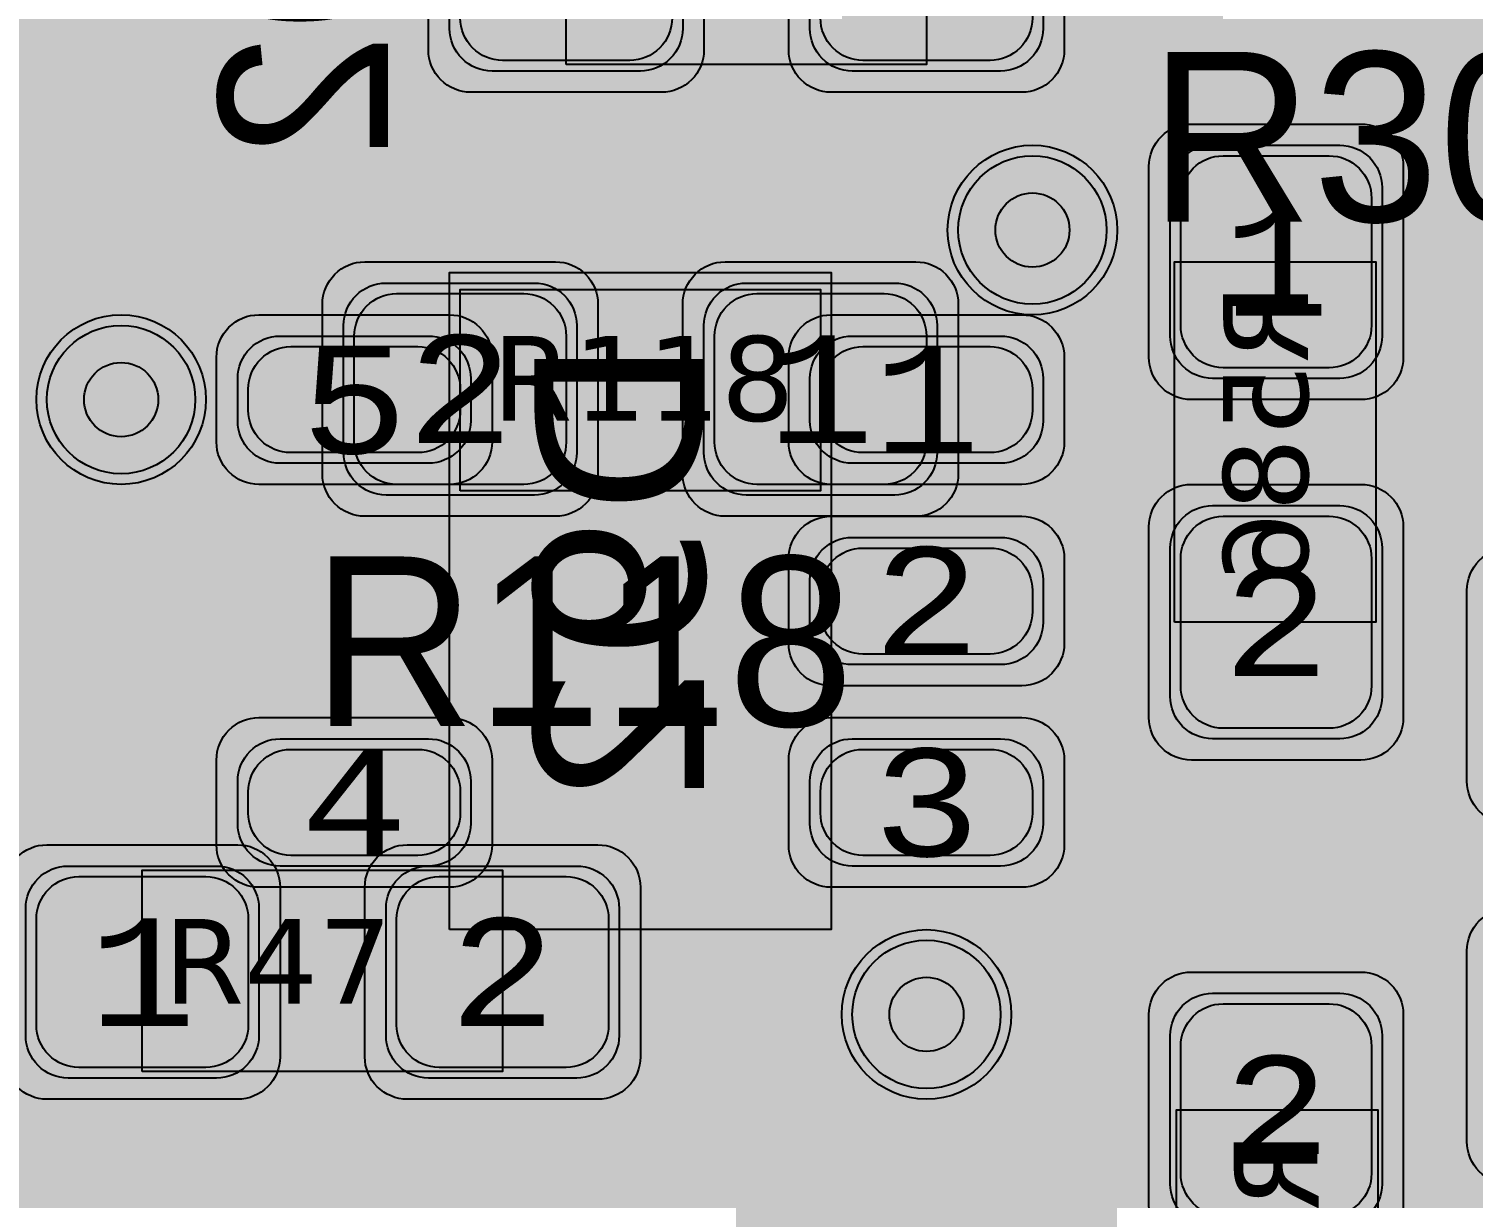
# Model space of a CAD drawing. Extents: x -28 to 199, y -61 to 255.
# Drawn here: x 90.36 to 97.18, y 145.93 to 151.45 of the extents above; entities that cross this region are included whole.
import ezdxf
from ezdxf.enums import TextEntityAlignment as Align

# ---------------------------------------------------------------- set-up
doc = ezdxf.new("R2010")
doc.units = 0
doc.header["$MEASUREMENT"] = 0
for name, color, linetype in [('ASSEMBLY_OUTLINES_BTM', 191, 'CONTINUOUS'), ('ASSEMBLY_OUTLINES_TOP', 102, 'CONTINUOUS'), ('ASSEMBLY_PART_NUMBERS_BTM', 191, 'CONTINUOUS'), ('ASSEMBLY_PART_NUMBERS_TOP', 102, 'CONTINUOUS'), ('ASSEMBLY_REF_DES_BTM', 191, 'CONTINUOUS'), ('ASSEMBLY_REF_DES_TOP', 102, 'CONTINUOUS'), ('DRILL_DRAWING', 21, 'CONTINUOUS'), ('GENERATED_SILKSCREEN_BTM', 255, 'CONTINUOUS'), ('GENERATED_SILKSCREEN_TOP', 140, 'CONTINUOUS'), ('PART_PADS_SMD_BTM', 10, 'CONTINUOUS'), ('PART_PADS_SMD_TOP', 150, 'CONTINUOUS'), ('PIN_NUMBERS_BTM', 8, 'CONTINUOUS'), ('PIN_NUMBERS_TOP', 8, 'CONTINUOUS'), ('PLACEMENT_OUTLINES_BTM', 222, 'CONTINUOUS'), ('PLACEMENT_OUTLINES_TOP', 130, 'CONTINUOUS'), ('PLANE_SHAPES_LAYER_2', 230, 'CONTINUOUS'), ('PLANE_SHAPES_LAYER_3', 81, 'CONTINUOUS'), ('SILKSCREEN_OUTLINES_BTM', 211, 'CONTINUOUS'), ('SILKSCREEN_OUTLINES_TOP', 150, 'CONTINUOUS'), ('SILKSCREEN_REF_DES_BTM', 211, 'CONTINUOUS'), ('SILKSCREEN_REF_DES_TOP', 150, 'CONTINUOUS'), ('SOLDERMASK_PADS_BTM', 12, 'CONTINUOUS'), ('SOLDERMASK_PADS_TOP', 180, 'CONTINUOUS'), ('SOLDERPASTE_PADS_BTM', 12, 'CONTINUOUS'), ('SOLDERPASTE_PADS_TOP', 180, 'CONTINUOUS'), ('TRACES_LAYER_2', 230, 'CONTINUOUS'), ('TRACES_LAYER_3', 81, 'CONTINUOUS'), ('TRACES_LAYER_BOTTOM', 10, 'CONTINUOUS'), ('TRACES_LAYER_TOP', 150, 'CONTINUOUS'), ('VIA_HOLES_LAYER_2', 30, 'CONTINUOUS'), ('VIA_HOLES_LAYER_3', 30, 'CONTINUOUS'), ('VIA_HOLES_LAYER_BOTTOM', 30, 'CONTINUOUS'), ('VIA_HOLES_LAYER_TOP', 30, 'CONTINUOUS'), ('VIA_PADS_LAYER_2', 230, 'CONTINUOUS'), ('VIA_PADS_LAYER_3', 81, 'CONTINUOUS'), ('VIA_PADS_LAYER_BOTTOM', 10, 'CONTINUOUS'), ('VIA_PADS_LAYER_TOP', 150, 'CONTINUOUS')]:
    doc.layers.add(name, color=color, linetype=linetype)
doc.styles.add('COURIER_NEW', font='COUR.TTF')
doc.styles.add('VERDANA', font='verdana.TTF')
doc.styles.add('VERIBEST_GERBER_0', font='txt')

msp = doc.modelspace()

# ---------------------------------------------------------------- hatches: boundary and pattern name
at = {"layer": 'PLANE_SHAPES_LAYER_2'}
h = msp.add_hatch(color=256, dxfattribs=at)
h.paths.add_polyline_path([(169.5, 129.25), (149.5, 129.25), (142.25, 122), (142.25, 90.5), (147.5, 90.5), (147.5, 80), (154, 80), (154, 69.25), (131.75, 69.25), (131.75, 73.25), (121.25, 73.25), (121.25, 81), (110.5, 81), (110.5, 125.75), (106.5, 125.75), (106.5, 128.75), (93.5, 128.75), (93.5, 120.25), (91.75, 120.25), (91.75, 121.5), (80, 121.5), (80, 118.25), (73.25, 118.25), (73.25, 124.5), (67.5, 124.5), (67.5, 128), (57.75, 128), (57.75, 120.25), (55.25, 120.25), (55.25, 121.5), (47.5, 121.5), (47.5, 119), (35, 119), (35, 134.75), (32.75, 134.75), (32.75, 159.75), (29.25, 159.75), (29.25, 175.25), (22.5, 175.25), (22.5, 195.25), (17.25, 195.25), (17.25, 198), (22.5, 198), (22.5, 216.5), (40.25, 216.5), (40.25, 235.5), (54.5, 235.5), (54.5, 254), (87.25, 254), (87.25, 236.25), (86.25, 236.25), (86.25, 228.75), (81, 228.75), (81, 218.75), (95.25, 218.75), (95.25, 194.5), (87, 194.5), (87, 172), (131.1, 172), (131.1, 208.75), (115.5, 208.75), (115.5, 213.75), (106.75, 213.75), (106.75, 218.75), (110.25, 222.25), (110.25, 226.25), (142.5, 226.25), (142.5, 221.5), (160.5, 221.5), (160.5, 240.75), (169.5, 240.75)])
h.paths.add_polyline_path([(35.5, 149.5), (41.75, 149.5), (41.75, 152), (39.25, 152), (39.25, 154), (37.75, 154), (37.75, 152), (35.5, 152)], flags=16)
h.paths.add_polyline_path([(37.5, 125.75), (37.5, 128.75), (42.75, 128.75), (42.75, 125.75)], flags=16)
h.paths.add_polyline_path([(52, 127.75), (52, 130.75), (54.25, 130.75), (54.25, 127.75)], flags=16)
h.paths.add_polyline_path([(50.75, 219.5), (50.75, 226.5), (71.75, 226.5), (71.75, 219.5)], flags=16)
h.paths.add_polyline_path([(66.5, 150.75), (66.5, 177.5), (72.25, 177.5), (72.25, 150.75)], flags=16)
h.paths.add_polyline_path([(47.25, 185.25), (73, 185.25), (73, 188.25), (70.25, 188.25), (70.25, 191), (47.25, 191)], flags=16)
h.paths.add_polyline_path([(84.5, 208), (84.5, 212.75), (85, 212.75), (85, 208)], flags=16)
h.paths.add_polyline_path([(61.5, 137.25), (87.75, 137.25), (87.75, 140.5), (84.75, 140.5), (84.75, 143), (61.5, 143)], flags=16)
h.paths.add_polyline_path([(88.75, 127), (88.75, 130), (91, 130), (91, 127)], flags=16)
h.paths.add_polyline_path([(85.5, 130.25), (85.5, 132.5), (91, 132.5), (91, 130.25)], flags=16)
h.paths.add_polyline_path([(108.75, 142.25), (135.75, 142.25), (135.75, 145.75), (132.25, 145.75), (132.25, 149), (108.75, 149)], flags=16)
h.paths.add_polyline_path([(114.25, 126.75), (140.75, 126.75), (140.75, 129.75), (137.25, 129.75), (137.25, 133), (114.25, 133)], flags=16)
h.paths.add_polyline_path([(155.25, 180.25), (166.25, 180.25), (166.25, 186.25), (152.25, 186.25), (152.25, 183), (155.25, 183)], flags=16)
at = {"layer": 'PLANE_SHAPES_LAYER_3'}
h = msp.add_hatch(color=256, dxfattribs=at)
h.paths.add_polyline_path([(169.5, 129.25), (149.5, 129.25), (142.25, 122), (142.25, 90.5), (147.5, 90.5), (147.5, 80), (154, 80), (154, 69.25), (131.75, 69.25), (131.75, 73.25), (121.25, 73.25), (121.25, 81), (110.5, 81), (110.5, 125.75), (106.5, 125.75), (106.5, 128.75), (93.5, 128.75), (93.5, 120.25), (91.75, 120.25), (91.75, 121.5), (80, 121.5), (80, 118.25), (73.25, 118.25), (73.25, 124.5), (67.5, 124.5), (67.5, 127.75), (58.25, 127.75), (58.25, 130.25), (88.75, 130.25), (88.75, 127), (91, 127), (91, 132.5), (55, 132.5), (55, 131.25), (52, 131.25), (52, 127.75), (55, 127.75), (55, 127.25), (57.75, 127.25), (57.75, 120.25), (55.25, 120.25), (55.25, 121.5), (47.5, 121.5), (47.5, 119), (35, 119), (35, 134.75), (32.75, 134.75), (32.75, 159.75), (29.25, 159.75), (29.25, 175.25), (22.5, 175.25), (22.5, 195.25), (17.25, 195.25), (17.25, 198), (22.5, 198), (22.5, 216.5), (40.25, 216.5), (40.25, 235.5), (54.5, 235.5), (54.5, 254), (87.25, 254), (87.25, 236.25), (86.25, 236.25), (86.25, 228.75), (81, 228.75), (81, 218.75), (95.25, 218.75), (95.25, 194.5), (87, 194.5), (87, 172), (131.1, 172), (131.1, 208.75), (115.5, 208.75), (115.5, 213.75), (106.75, 213.75), (106.75, 218.75), (110.25, 222.25), (110.25, 226.25), (142.5, 226.25), (142.5, 221.5), (160.5, 221.5), (160.5, 240.75), (169.5, 240.75)])
h.paths.add_polyline_path([(35.5, 149.5), (41.75, 149.5), (41.75, 152), (39.25, 152), (39.25, 154), (37.75, 154), (37.75, 152), (35.5, 152)], flags=16)
h.paths.add_polyline_path([(37.5, 125.75), (37.5, 128.75), (42.75, 128.75), (42.75, 125.75)], flags=16)
h.paths.add_polyline_path([(50.75, 219.5), (50.75, 226.5), (71.75, 226.5), (71.75, 219.5)], flags=16)
h.paths.add_polyline_path([(66.5, 150.75), (66.5, 177.5), (72.25, 177.5), (72.25, 150.75)], flags=16)
h.paths.add_polyline_path([(47.25, 185.25), (73, 185.25), (73, 188.25), (70.25, 188.25), (70.25, 191), (47.25, 191)], flags=16)
h.paths.add_polyline_path([(84.5, 208), (84.5, 212.75), (85, 212.75), (85, 208)], flags=16)
h.paths.add_polyline_path([(61.5, 137.25), (87.75, 137.25), (87.75, 140.5), (84.75, 140.5), (84.75, 143), (61.5, 143)], flags=16)
h.paths.add_polyline_path([(108.75, 142.25), (135.75, 142.25), (135.75, 145.75), (132.25, 145.75), (132.25, 149), (108.75, 149)], flags=16)
h.paths.add_polyline_path([(114.25, 126.75), (140.75, 126.75), (140.75, 129.75), (137.25, 129.75), (137.25, 133), (114.25, 133)], flags=16)
h.paths.add_polyline_path([(155.25, 180.25), (166.25, 180.25), (166.25, 186.25), (152.25, 186.25), (152.25, 183), (155.25, 183)], flags=16)
at = {"layer": 'VIA_HOLES_LAYER_2'}
h = msp.add_hatch(color=256, dxfattribs=at)
edge = h.paths.add_edge_path()
edge.add_arc((95.1, 150.5), 0.175, 0, 360)
h = msp.add_hatch(color=256, dxfattribs=at)
edge = h.paths.add_edge_path()
edge.add_arc((90.8, 149.7), 0.175, 0, 360)
h = msp.add_hatch(color=256, dxfattribs=at)
edge = h.paths.add_edge_path()
edge.add_arc((94.6, 146.8), 0.175, 0, 360)
at = {"layer": 'VIA_HOLES_LAYER_3'}
h = msp.add_hatch(color=256, dxfattribs=at)
edge = h.paths.add_edge_path()
edge.add_arc((95.1, 150.5), 0.175, 0, 360)
h = msp.add_hatch(color=256, dxfattribs=at)
edge = h.paths.add_edge_path()
edge.add_arc((90.8, 149.7), 0.175, 0, 360)
h = msp.add_hatch(color=256, dxfattribs=at)
edge = h.paths.add_edge_path()
edge.add_arc((94.6, 146.8), 0.175, 0, 360)
at = {"layer": 'VIA_HOLES_LAYER_BOTTOM'}
h = msp.add_hatch(color=256, dxfattribs=at)
edge = h.paths.add_edge_path()
edge.add_arc((95.1, 150.5), 0.175, 0, 360)
h = msp.add_hatch(color=256, dxfattribs=at)
edge = h.paths.add_edge_path()
edge.add_arc((90.8, 149.7), 0.175, 0, 360)
h = msp.add_hatch(color=256, dxfattribs=at)
edge = h.paths.add_edge_path()
edge.add_arc((94.6, 146.8), 0.175, 0, 360)
at = {"layer": 'VIA_HOLES_LAYER_TOP'}
h = msp.add_hatch(color=256, dxfattribs=at)
edge = h.paths.add_edge_path()
edge.add_arc((95.1, 150.5), 0.175, 0, 360)
h = msp.add_hatch(color=256, dxfattribs=at)
edge = h.paths.add_edge_path()
edge.add_arc((90.8, 149.7), 0.175, 0, 360)
h = msp.add_hatch(color=256, dxfattribs=at)
edge = h.paths.add_edge_path()
edge.add_arc((94.6, 146.8), 0.175, 0, 360)

# ---------------------------------------------------------------- linework, layer by layer
at = {"layer": 'ASSEMBLY_OUTLINES_BTM', "const_width": 0.1}
msp.add_lwpolyline([(92.35, 147.2), (92.35, 150.3), (94.15, 150.3), (94.15, 147.2)], close=True, dxfattribs=at)
at = {"layer": 'ASSEMBLY_OUTLINES_BTM'}
for points in [[(95.77, 148.65), (95.77, 150.35), (96.72, 150.35), (96.72, 148.65)], [(95.78, 144.65), (95.78, 146.35), (96.73, 146.35), (96.73, 144.65)]]:
    msp.add_lwpolyline(points, close=True, dxfattribs=at)
at = {"layer": 'ASSEMBLY_OUTLINES_TOP'}
for points in [[(92.9, 151.28), (92.9, 152.23), (94.6, 152.23), (94.6, 151.28)], [(92.4, 149.27), (92.4, 150.22), (94.1, 150.22), (94.1, 149.27)], [(90.9, 146.53), (90.9, 147.48), (92.6, 147.48), (92.6, 146.53)]]:
    msp.add_lwpolyline(points, close=True, dxfattribs=at)
at = {"layer": 'GENERATED_SILKSCREEN_BTM', "const_width": 0.15}
for points in [[(91.3904, 151.9028), (91.5936, 151.9028), (91.6952, 151.7796), (91.6952, 151.5212), (91.5936, 151.3964), (91.3904, 151.3964), (91.2896, 151.5212), (91.2896, 151.7796), (91.3904, 151.9028)], [(91.2568, 151.7844), (91.2568, 151.5148), (91.2576, 151.5116), (91.2576, 151.5108), (91.2584, 151.51), (91.2592, 151.5076), (91.26, 151.5044), (91.3696, 151.37), (91.3736, 151.3676), (91.3768, 151.3668), (91.3792, 151.3652), (91.3824, 151.3644), (91.9312, 151.3644), (91.9336, 151.3652), (91.9392, 151.3668), (91.9408, 151.3676), (91.944, 151.37), (92.0536, 151.5044), (92.0552, 151.5084), (92.056, 151.5092), (92.056, 151.5108), (92.0568, 151.5124), (92.0568, 151.5132), (92.0568, 151.5148), (92.0568, 151.7844)], [(92.024, 151.7796), (92.024, 151.5212), (91.9232, 151.3964), (91.636, 151.3964), (91.724, 151.5052), (91.7256, 151.5084), (91.7264, 151.5092), (91.7272, 151.5116), (91.7272, 151.5148), (91.7272, 151.7844)], [(91.26, 150.7484), (91.3696, 150.614), (91.3736, 150.6116), (91.3768, 150.6108), (91.3792, 150.6092), (91.3824, 150.6084), (91.492, 150.6084), (91.4944, 150.6092), (91.5, 150.6108), (91.504, 150.6116), (91.5056, 150.614), (91.9384, 151.1468), (92.024, 151.1468), (92.024, 150.6244), (92.0256, 150.6188), (92.0288, 150.614), (92.0344, 150.6116), (92.0408, 150.6108), (92.0464, 150.6116), (92.052, 150.614), (92.0552, 150.6188), (92.0568, 150.6244), (92.0568, 151.1636), (92.0552, 151.17), (92.0512, 151.174), (92.0472, 151.178), (92.0408, 151.1796), (91.9312, 151.1796), (91.9288, 151.1788), (91.9232, 151.1772), (91.9208, 151.1756), (91.9192, 151.174), (91.9176, 151.1724), (91.484, 150.6404), (91.3904, 150.6404), (91.2896, 150.7652), (91.2896, 151.0236), (91.396, 151.154), (91.3976, 151.1596), (91.3968, 151.1644), (91.3944, 151.17), (91.3896, 151.1732), (91.3848, 151.1764), (91.3792, 151.1772), (91.3736, 151.1764), (91.3696, 151.1724), (91.26, 151.038), (91.2592, 151.0348), (91.2584, 151.0324), (91.2576, 151.0316), (91.2568, 151.0284), (91.2568, 150.7588), (91.2576, 150.7556), (91.2576, 150.7548), (91.2584, 150.754), (91.2592, 150.7516), (91.26, 150.7484)]]:
    msp.add_lwpolyline(points, dxfattribs=at)
for points in [[(94.150005, 150.056176, 9.7912e-06), (94.149995, 150.056172), (94.149995, 150.299995), (92.350005, 150.299995), (92.350005, 150.056172, 9.7912e-06), (92.349995, 150.056176), (92.349995, 150.3, -0.4142135624), (92.35, 150.300005), (94.15, 150.300005, -0.4142135624), (94.150005, 150.3), (94.150005, 150.056176)], [(95.770005, 149.207911, 1.22306e-05), (95.769995, 149.207902), (95.769995, 149.792098, 1.22306e-05), (95.770005, 149.792089), (95.770005, 149.207911)], [(96.720005, 149.216156, 1.1642e-05), (96.719995, 149.216164), (96.719995, 149.783836, 1.1642e-05), (96.720005, 149.783844), (96.720005, 149.216156)], [(92.350005, 148.156172, 9.7912e-06), (92.349995, 148.156176), (92.349995, 149.343824, 9.7912e-06), (92.350005, 149.343828), (92.350005, 148.156172)], [(94.150005, 149.106176, 9.7912e-06), (94.149995, 149.106172), (94.149995, 149.343828, 9.7912e-06), (94.150005, 149.343824), (94.150005, 149.106176)], [(94.150005, 148.156176, 9.7912e-06), (94.149995, 148.156172), (94.149995, 148.393828, 9.7912e-06), (94.150005, 148.393824), (94.150005, 148.156176)], [(94.150005, 147.2, -0.4142135624), (94.15, 147.199995), (92.35, 147.199995, -0.4142135624), (92.349995, 147.2), (92.349995, 147.443824, 9.7912e-06), (92.350005, 147.443828), (92.350005, 147.200005), (94.149995, 147.200005), (94.149995, 147.443828, 9.7912e-06), (94.150005, 147.443824), (94.150005, 147.2)]]:
    msp.add_lwpolyline(points, format="xyb", dxfattribs=at)
at = {"layer": 'GENERATED_SILKSCREEN_TOP', "const_width": 0.15}
for points in [[(94.033844, 151.279995), (93.466156, 151.279995, 1.1642e-05), (93.466164, 151.280005), (94.033836, 151.280005, 1.1642e-05), (94.033844, 151.279995)], [(93.533844, 150.220005, 1.1642e-05), (93.533836, 150.219995), (92.966164, 150.219995, 1.1642e-05), (92.966156, 150.220005), (93.533844, 150.220005)], [(93.542098, 149.269995), (92.957902, 149.269995, 1.22306e-05), (92.957911, 149.270005), (93.542089, 149.270005, 1.22306e-05), (93.542098, 149.269995)], [(92.042098, 147.480005, 1.22306e-05), (92.042089, 147.479995), (91.457911, 147.479995, 1.22306e-05), (91.457902, 147.480005), (92.042098, 147.480005)], [(92.033844, 146.529995), (91.466156, 146.529995, 1.1642e-05), (91.466164, 146.530005), (92.033836, 146.530005, 1.1642e-05), (92.033844, 146.529995)]]:
    msp.add_lwpolyline(points, format="xyb", dxfattribs=at)
for points in [[(96.3244, 151.0224), (96.3268, 151.024), (96.3276, 151.028), (96.33, 151.032), (96.33, 151.036), (96.33, 151.2008), (96.33, 151.2048), (96.3276, 151.2072), (96.3276, 151.2096), (96.3268, 151.2104), (96.326, 151.2112), (96.3244, 151.2128), (96.1884, 151.3232), (96.1844, 151.3248), (96.1812, 151.3256), (96.178, 151.3264), (95.7748, 151.3264), (95.7676, 151.3248), (95.7628, 151.3208), (95.7588, 151.316), (95.7572, 151.3104), (95.7572, 150.5424), (95.7588, 150.536), (95.7628, 150.532), (95.7676, 150.5296), (95.7732, 150.5288), (95.7796, 150.5296), (95.7852, 150.532), (95.7892, 150.536), (95.7908, 150.5424), (95.7908, 150.9104), (96.1668, 150.9104), (96.298, 150.5376), (96.3012, 150.532), (96.3068, 150.5288), (96.3132, 150.528), (96.318, 150.5296), (96.3228, 150.532), (96.3268, 150.536), (96.3292, 150.5416), (96.3276, 150.548), (96.1964, 150.9208), (96.3244, 151.0224)], [(95.7908, 151.2936), (96.1732, 151.2936), (96.298, 151.1928), (96.298, 151.044), (96.1732, 150.9424), (95.7908, 150.9424), (95.7908, 151.2936)], [(96.6556, 150.5296), (96.5204, 150.6392), (96.5164, 150.6432), (96.5156, 150.648), (96.5164, 150.6536), (96.5196, 150.6592), (96.5236, 150.6632), (96.5284, 150.6664), (96.534, 150.6672), (96.5396, 150.6656), (96.67, 150.5592), (96.9284, 150.5592), (97.0532, 150.66), (97.0532, 150.8088), (96.93, 150.9104), (96.7972, 150.9104), (96.7908, 150.912), (96.7868, 150.9152), (96.7844, 150.9208), (96.7836, 150.9264), (96.7844, 150.932), (96.7868, 150.9368), (96.7908, 150.9408), (96.7972, 150.9424), (96.93, 150.9424), (97.0532, 151.044), (97.0532, 151.1928), (96.9284, 151.2936), (96.67, 151.2936), (96.5396, 151.1872), (96.534, 151.1856), (96.5284, 151.1864), (96.5236, 151.1888), (96.5196, 151.1936), (96.5164, 151.1984), (96.5156, 151.204), (96.5164, 151.2096), (96.5204, 151.2136), (96.6556, 151.3232), (96.658, 151.324), (96.6604, 151.3248), (96.6612, 151.3256), (96.6644, 151.3264), (96.934, 151.3264), (96.938, 151.3256), (96.9396, 151.3248), (96.942, 151.324), (96.9444, 151.3232), (97.0796, 151.2136), (97.082, 151.2096), (97.0828, 151.2064), (97.0844, 151.204), (97.0852, 151.2008), (97.0852, 151.036), (97.0844, 151.0336), (97.0828, 151.028), (97.082, 151.024), (97.0796, 151.0224), (96.962, 150.9264), (97.0796, 150.8304), (97.0804, 150.8288), (97.082, 150.8272), (97.0828, 150.8264), (97.0828, 150.8248), (97.0844, 150.8192), (97.0852, 150.8168), (97.0852, 150.652), (97.0844, 150.648), (97.0828, 150.6448), (97.082, 150.6416), (97.0796, 150.6392), (96.9444, 150.5296), (96.9412, 150.528), (96.9404, 150.5272), (96.938, 150.5272), (96.9372, 150.5264), (96.9364, 150.5264), (96.934, 150.5264), (96.6644, 150.5264), (96.6612, 150.5272), (96.658, 150.528), (96.6556, 150.5296)], [(92.6788, 148.1792), (92.6724, 148.1776), (92.6692, 148.1744), (92.6668, 148.1688), (92.666, 148.1624), (92.6668, 148.1568), (92.6692, 148.1512), (92.6724, 148.1472), (92.6788, 148.1464), (92.9908, 148.1464), (92.9964, 148.1472), (93.0012, 148.1512), (93.0036, 148.1568), (93.0044, 148.1624), (93.0036, 148.1688), (93.0012, 148.1744), (92.9964, 148.1776), (92.9908, 148.1792), (92.85, 148.1792), (92.85, 148.9304), (92.8492, 148.936), (92.8468, 148.94), (92.8428, 148.9424), (92.8372, 148.9432), (92.8332, 148.944), (92.8292, 148.944), (92.826, 148.9424), (92.8228, 148.9392), (92.6668, 148.72), (92.6644, 148.7144), (92.6644, 148.7088), (92.6668, 148.704), (92.6708, 148.7), (92.6756, 148.6968), (92.6812, 148.6952), (92.6844, 148.6952), (92.6868, 148.696), (92.6908, 148.7008), (92.8188, 148.88), (92.8188, 148.1792), (92.6788, 148.1792)], [(93.4068, 148.1792), (93.4004, 148.1776), (93.3972, 148.1744), (93.3948, 148.1688), (93.394, 148.1624), (93.3948, 148.1568), (93.3972, 148.1512), (93.4004, 148.1472), (93.4068, 148.1464), (93.7188, 148.1464), (93.7244, 148.1472), (93.7292, 148.1512), (93.7316, 148.1568), (93.7324, 148.1624), (93.7316, 148.1688), (93.7292, 148.1744), (93.7244, 148.1776), (93.7188, 148.1792), (93.578, 148.1792), (93.578, 148.9304), (93.5772, 148.936), (93.5748, 148.94), (93.5708, 148.9424), (93.5652, 148.9432), (93.5612, 148.944), (93.5572, 148.944), (93.554, 148.9424), (93.5508, 148.9392), (93.3948, 148.72), (93.3924, 148.7144), (93.3924, 148.7088), (93.3948, 148.704), (93.3988, 148.7), (93.4036, 148.6968), (93.4092, 148.6952), (93.4124, 148.6952), (93.4148, 148.696), (93.4188, 148.7008), (93.5468, 148.88), (93.5468, 148.1792), (93.4068, 148.1792)], [(92.374, 148.6424), (92.3764, 148.644), (92.3772, 148.648), (92.3796, 148.652), (92.3796, 148.656), (92.3796, 148.8208), (92.3796, 148.8248), (92.3772, 148.8272), (92.3772, 148.8296), (92.3764, 148.8304), (92.3756, 148.8312), (92.374, 148.8328), (92.238, 148.9432), (92.234, 148.9448), (92.2308, 148.9456), (92.2276, 148.9464), (91.8244, 148.9464), (91.8172, 148.9448), (91.8124, 148.9408), (91.8084, 148.936), (91.8068, 148.9304), (91.8068, 148.1624), (91.8084, 148.156), (91.8124, 148.152), (91.8172, 148.1496), (91.8228, 148.1488), (91.8292, 148.1496), (91.8348, 148.152), (91.8388, 148.156), (91.8404, 148.1624), (91.8404, 148.5304), (92.2164, 148.5304), (92.3476, 148.1576), (92.3508, 148.152), (92.3564, 148.1488), (92.3628, 148.148), (92.3676, 148.1496), (92.3724, 148.152), (92.3764, 148.156), (92.3788, 148.1616), (92.3772, 148.168), (92.246, 148.5408), (92.374, 148.6424)], [(91.8404, 148.9136), (92.2228, 148.9136), (92.3476, 148.8128), (92.3476, 148.664), (92.2228, 148.5624), (91.8404, 148.5624), (91.8404, 148.9136)], [(94.5564, 148.6512), (94.5308, 148.5744), (94.5564, 148.4976), (94.5564, 148.4952), (94.5572, 148.492), (94.5572, 148.2448), (94.5572, 148.2424), (94.5564, 148.24), (94.5556, 148.2368), (94.5524, 148.2336), (94.4724, 148.1512), (94.4692, 148.148), (94.4644, 148.1472), (94.4612, 148.1464), (94.1676, 148.1464), (94.1652, 148.1464), (94.1628, 148.1472), (94.1596, 148.148), (94.1564, 148.1512), (94.0764, 148.2336), (94.0732, 148.2368), (94.0716, 148.24), (94.0716, 148.2448), (94.0716, 148.492), (94.0716, 148.4952), (94.0716, 148.4968), (94.0724, 148.4976), (94.098, 148.5744), (94.0724, 148.6512), (94.0716, 148.652), (94.0716, 148.6568), (94.0716, 148.8488), (94.0716, 148.852), (94.0732, 148.856), (94.0764, 148.86), (94.1564, 148.9424), (94.1596, 148.9448), (94.1628, 148.9456), (94.1652, 148.9464), (94.1676, 148.9464), (94.4612, 148.9464), (94.4644, 148.9456), (94.4692, 148.9448), (94.4724, 148.9424), (94.5524, 148.86), (94.5556, 148.8552), (94.5564, 148.852), (94.5572, 148.8488), (94.5572, 148.6568), (94.5572, 148.6536), (94.5564, 148.652), (94.5564, 148.6512)], [(94.1036, 148.84), (94.1036, 148.6584), (94.1252, 148.5896), (94.502, 148.5896), (94.5252, 148.6584), (94.5252, 148.84), (94.454, 148.9136), (94.1756, 148.9136), (94.1036, 148.84)], [(94.1036, 148.4888), (94.1036, 148.252), (94.1756, 148.1792), (94.454, 148.1792), (94.5252, 148.252), (94.5252, 148.4888), (94.502, 148.5576), (94.1252, 148.5576), (94.1036, 148.4888)]]:
    msp.add_lwpolyline(points, dxfattribs=at)
at = {"layer": 'PART_PADS_SMD_BTM'}
for points in [[(96.55, 150.9, -0.4142135624), (96.75, 150.7), (96.75, 150, -0.4142135624), (96.55, 149.8), (95.95, 149.8, -0.4142135624), (95.75, 150), (95.75, 150.7, -0.4142135624), (95.95, 150.9)], [(92.45, 149.6, -0.4142135624), (92.25, 149.4), (91.55, 149.4, -0.4142135624), (91.35, 149.6), (91.35, 149.8, -0.4142135624), (91.55, 150), (92.25, 150, -0.4142135624), (92.45, 149.8)], [(95.15, 149.6, -0.4142135624), (94.95, 149.4), (94.25, 149.4, -0.4142135624), (94.05, 149.6), (94.05, 149.8, -0.4142135624), (94.25, 150), (94.95, 150, -0.4142135624), (95.15, 149.8)], [(96.55, 149.2, -0.4142135624), (96.75, 149), (96.75, 148.3, -0.4142135624), (96.55, 148.1), (95.95, 148.1, -0.4142135624), (95.75, 148.3), (95.75, 149, -0.4142135624), (95.95, 149.2)], [(95.15, 148.65, -0.4142135624), (94.95, 148.45), (94.25, 148.45, -0.4142135624), (94.05, 148.65), (94.05, 148.85, -0.4142135624), (94.25, 149.05), (94.95, 149.05, -0.4142135624), (95.15, 148.85)], [(92.45, 147.7, -0.4142135624), (92.25, 147.5), (91.55, 147.5, -0.4142135624), (91.35, 147.7), (91.35, 147.9, -0.4142135624), (91.55, 148.1), (92.25, 148.1, -0.4142135624), (92.45, 147.9)], [(95.15, 147.7, -0.4142135624), (94.95, 147.5), (94.25, 147.5, -0.4142135624), (94.05, 147.7), (94.05, 147.9, -0.4142135624), (94.25, 148.1), (94.95, 148.1, -0.4142135624), (95.15, 147.9)], [(95.95, 145.8, -0.4142135624), (95.75, 146), (95.75, 146.7, -0.4142135624), (95.95, 146.9), (96.55, 146.9, -0.4142135624), (96.75, 146.7), (96.75, 146, -0.4142135624), (96.55, 145.8)]]:
    msp.add_lwpolyline(points, format="xyb", close=True, dxfattribs=at)
at = {"layer": 'PART_PADS_SMD_TOP'}
for points in [[(92.35, 152.05, -0.4142135624), (92.55, 152.25), (93.25, 152.25, -0.4142135624), (93.45, 152.05), (93.45, 151.45, -0.4142135624), (93.25, 151.25), (92.55, 151.25, -0.4142135624), (92.35, 151.45)], [(94.05, 152.05, -0.4142135624), (94.25, 152.25), (94.95, 152.25, -0.4142135624), (95.15, 152.05), (95.15, 151.45, -0.4142135624), (94.95, 151.25), (94.25, 151.25, -0.4142135624), (94.05, 151.45)], [(92.95, 149.45, -0.4142135624), (92.75, 149.25), (92.05, 149.25, -0.4142135624), (91.85, 149.45), (91.85, 150.05, -0.4142135624), (92.05, 150.25), (92.75, 150.25, -0.4142135624), (92.95, 150.05)], [(94.65, 149.45, -0.4142135624), (94.45, 149.25), (93.75, 149.25, -0.4142135624), (93.55, 149.45), (93.55, 150.05, -0.4142135624), (93.75, 150.25), (94.45, 150.25, -0.4142135624), (94.65, 150.05)], [(90.35, 147.3, -0.4142135624), (90.55, 147.5), (91.25, 147.5, -0.4142135624), (91.45, 147.3), (91.45, 146.7, -0.4142135624), (91.25, 146.5), (90.55, 146.5, -0.4142135624), (90.35, 146.7)], [(92.05, 147.3, -0.4142135624), (92.25, 147.5), (92.95, 147.5, -0.4142135624), (93.15, 147.3), (93.15, 146.7, -0.4142135624), (92.95, 146.5), (92.25, 146.5, -0.4142135624), (92.05, 146.7)]]:
    msp.add_lwpolyline(points, format="xyb", close=True, dxfattribs=at)
at = {"layer": 'PLACEMENT_OUTLINES_BTM'}
for points in [[(95.77, 148.65), (95.77, 150.35), (96.72, 150.35), (96.72, 148.65)], [(92.35, 147.2), (92.35, 150.3), (94.15, 150.3), (94.15, 147.2)], [(95.78, 144.65), (95.78, 146.35), (96.73, 146.35), (96.73, 144.65)]]:
    msp.add_lwpolyline(points, close=True, dxfattribs=at)
at = {"layer": 'PLACEMENT_OUTLINES_TOP'}
for points in [[(92.9, 151.28), (92.9, 152.23), (94.6, 152.23), (94.6, 151.28)], [(92.4, 149.27), (92.4, 150.22), (94.1, 150.22), (94.1, 149.27)], [(90.9, 146.53), (90.9, 147.48), (92.6, 147.48), (92.6, 146.53)]]:
    msp.add_lwpolyline(points, close=True, dxfattribs=at)
at = {"layer": 'SILKSCREEN_OUTLINES_BTM'}
for points in [[(95.77, 148.65), (95.77, 150.35), (96.72, 150.35), (96.72, 148.65)], [(92.35, 147.2), (92.35, 150.3), (94.15, 150.3), (94.15, 147.2)], [(95.78, 144.65), (95.78, 146.35), (96.73, 146.35), (96.73, 144.65)]]:
    msp.add_lwpolyline(points, close=True, dxfattribs=at)
at = {"layer": 'SILKSCREEN_OUTLINES_TOP'}
for points in [[(92.9, 151.28), (92.9, 152.23), (94.6, 152.23), (94.6, 151.28)], [(92.4, 149.27), (92.4, 150.22), (94.1, 150.22), (94.1, 149.27)], [(90.9, 146.53), (90.9, 147.48), (92.6, 147.48), (92.6, 146.53)]]:
    msp.add_lwpolyline(points, close=True, dxfattribs=at)
at = {"layer": 'SOLDERMASK_PADS_BTM'}
for points in [[(96.65, 151, -0.4142135624), (96.85, 150.8), (96.85, 149.9, -0.4142135624), (96.65, 149.7), (95.85, 149.7, -0.4142135624), (95.65, 149.9), (95.65, 150.8, -0.4142135624), (95.85, 151)], [(92.55, 149.5, -0.4142135624), (92.35, 149.3), (91.45, 149.3, -0.4142135624), (91.25, 149.5), (91.25, 149.9, -0.4142135624), (91.45, 150.1), (92.35, 150.1, -0.4142135624), (92.55, 149.9)], [(95.25, 149.5, -0.4142135624), (95.05, 149.3), (94.15, 149.3, -0.4142135624), (93.95, 149.5), (93.95, 149.9, -0.4142135624), (94.15, 150.1), (95.05, 150.1, -0.4142135624), (95.25, 149.9)], [(96.65, 149.3, -0.4142135624), (96.85, 149.1), (96.85, 148.2, -0.4142135624), (96.65, 148), (95.85, 148, -0.4142135624), (95.65, 148.2), (95.65, 149.1, -0.4142135624), (95.85, 149.3)], [(95.25, 148.55, -0.4142135624), (95.05, 148.35), (94.15, 148.35, -0.4142135624), (93.95, 148.55), (93.95, 148.95, -0.4142135624), (94.15, 149.15), (95.05, 149.15, -0.4142135624), (95.25, 148.95)], [(92.55, 147.6, -0.4142135624), (92.35, 147.4), (91.45, 147.4, -0.4142135624), (91.25, 147.6), (91.25, 148, -0.4142135624), (91.45, 148.2), (92.35, 148.2, -0.4142135624), (92.55, 148)], [(95.25, 147.6, -0.4142135624), (95.05, 147.4), (94.15, 147.4, -0.4142135624), (93.95, 147.6), (93.95, 148, -0.4142135624), (94.15, 148.2), (95.05, 148.2, -0.4142135624), (95.25, 148)], [(95.85, 145.7, -0.4142135624), (95.65, 145.9), (95.65, 146.8, -0.4142135624), (95.85, 147), (96.65, 147, -0.4142135624), (96.85, 146.8), (96.85, 145.9, -0.4142135624), (96.65, 145.7)]]:
    msp.add_lwpolyline(points, format="xyb", close=True, dxfattribs=at)
at = {"layer": 'SOLDERMASK_PADS_TOP'}
for points in [[(92.25, 152.15, -0.4142135624), (92.45, 152.35), (93.35, 152.35, -0.4142135624), (93.55, 152.15), (93.55, 151.35, -0.4142135624), (93.35, 151.15), (92.45, 151.15, -0.4142135624), (92.25, 151.35)], [(93.95, 152.15, -0.4142135624), (94.15, 152.35), (95.05, 152.35, -0.4142135624), (95.25, 152.15), (95.25, 151.35, -0.4142135624), (95.05, 151.15), (94.15, 151.15, -0.4142135624), (93.95, 151.35)], [(93.05, 149.35, -0.4142135624), (92.85, 149.15), (91.95, 149.15, -0.4142135624), (91.75, 149.35), (91.75, 150.15, -0.4142135624), (91.95, 150.35), (92.85, 150.35, -0.4142135624), (93.05, 150.15)], [(94.75, 149.35, -0.4142135624), (94.55, 149.15), (93.65, 149.15, -0.4142135624), (93.45, 149.35), (93.45, 150.15, -0.4142135624), (93.65, 150.35), (94.55, 150.35, -0.4142135624), (94.75, 150.15)], [(97.35, 147.7, -0.4142135624), (97.15, 147.9), (97.15, 148.8, -0.4142135624), (97.35, 149), (98.15, 149, -0.4142135624), (98.35, 148.8), (98.35, 147.9, -0.4142135624), (98.15, 147.7)], [(90.25, 147.4, -0.4142135624), (90.45, 147.6), (91.35, 147.6, -0.4142135624), (91.55, 147.4), (91.55, 146.6, -0.4142135624), (91.35, 146.4), (90.45, 146.4, -0.4142135624), (90.25, 146.6)], [(91.95, 147.4, -0.4142135624), (92.15, 147.6), (93.05, 147.6, -0.4142135624), (93.25, 147.4), (93.25, 146.6, -0.4142135624), (93.05, 146.4), (92.15, 146.4, -0.4142135624), (91.95, 146.6)], [(97.35, 146, -0.4142135624), (97.15, 146.2), (97.15, 147.1, -0.4142135624), (97.35, 147.3), (98.15, 147.3, -0.4142135624), (98.35, 147.1), (98.35, 146.2, -0.4142135624), (98.15, 146)]]:
    msp.add_lwpolyline(points, format="xyb", close=True, dxfattribs=at)
at = {"layer": 'SOLDERPASTE_PADS_BTM'}
for points in [[(96.5, 150.85, -0.4142135624), (96.7, 150.65), (96.7, 150.05, -0.4142135624), (96.5, 149.85), (96, 149.85, -0.4142135624), (95.8, 150.05), (95.8, 150.65, -0.4142135624), (96, 150.85)], [(92.4, 149.65, -0.4142135624), (92.2, 149.45), (91.6, 149.45, -0.4142135624), (91.4, 149.65), (91.4, 149.75, -0.4142135624), (91.6, 149.95), (92.2, 149.95, -0.4142135624), (92.4, 149.75)], [(95.1, 149.65, -0.4142135624), (94.9, 149.45), (94.3, 149.45, -0.4142135624), (94.1, 149.65), (94.1, 149.75, -0.4142135624), (94.3, 149.95), (94.9, 149.95, -0.4142135624), (95.1, 149.75)], [(96.5, 149.15, -0.4142135624), (96.7, 148.95), (96.7, 148.35, -0.4142135624), (96.5, 148.15), (96, 148.15, -0.4142135624), (95.8, 148.35), (95.8, 148.95, -0.4142135624), (96, 149.15)], [(95.1, 148.7, -0.4142135624), (94.9, 148.5), (94.3, 148.5, -0.4142135624), (94.1, 148.7), (94.1, 148.8, -0.4142135624), (94.3, 149), (94.9, 149, -0.4142135624), (95.1, 148.8)], [(92.4, 147.75, -0.4142135624), (92.2, 147.55), (91.6, 147.55, -0.4142135624), (91.4, 147.75), (91.4, 147.85, -0.4142135624), (91.6, 148.05), (92.2, 148.05, -0.4142135624), (92.4, 147.85)], [(95.1, 147.75, -0.4142135624), (94.9, 147.55), (94.3, 147.55, -0.4142135624), (94.1, 147.75), (94.1, 147.85, -0.4142135624), (94.3, 148.05), (94.9, 148.05, -0.4142135624), (95.1, 147.85)], [(96, 145.85, -0.4142135624), (95.8, 146.05), (95.8, 146.65, -0.4142135624), (96, 146.85), (96.5, 146.85, -0.4142135624), (96.7, 146.65), (96.7, 146.05, -0.4142135624), (96.5, 145.85)]]:
    msp.add_lwpolyline(points, format="xyb", close=True, dxfattribs=at)
at = {"layer": 'SOLDERPASTE_PADS_TOP'}
for points in [[(92.4, 152, -0.4142135624), (92.6, 152.2), (93.2, 152.2, -0.4142135624), (93.4, 152), (93.4, 151.5, -0.4142135624), (93.2, 151.3), (92.6, 151.3, -0.4142135624), (92.4, 151.5)], [(94.1, 152, -0.4142135624), (94.3, 152.2), (94.9, 152.2, -0.4142135624), (95.1, 152), (95.1, 151.5, -0.4142135624), (94.9, 151.3), (94.3, 151.3, -0.4142135624), (94.1, 151.5)], [(92.9, 149.5, -0.4142135624), (92.7, 149.3), (92.1, 149.3, -0.4142135624), (91.9, 149.5), (91.9, 150, -0.4142135624), (92.1, 150.2), (92.7, 150.2, -0.4142135624), (92.9, 150)], [(94.6, 149.5, -0.4142135624), (94.4, 149.3), (93.8, 149.3, -0.4142135624), (93.6, 149.5), (93.6, 150, -0.4142135624), (93.8, 150.2), (94.4, 150.2, -0.4142135624), (94.6, 150)], [(90.4, 147.25, -0.4142135624), (90.6, 147.45), (91.2, 147.45, -0.4142135624), (91.4, 147.25), (91.4, 146.75, -0.4142135624), (91.2, 146.55), (90.6, 146.55, -0.4142135624), (90.4, 146.75)], [(92.1, 147.25, -0.4142135624), (92.3, 147.45), (92.9, 147.45, -0.4142135624), (93.1, 147.25), (93.1, 146.75, -0.4142135624), (92.9, 146.55), (92.3, 146.55, -0.4142135624), (92.1, 146.75)]]:
    msp.add_lwpolyline(points, format="xyb", close=True, dxfattribs=at)
at = {"layer": 'TRACES_LAYER_2', "const_width": 0.5}
msp.add_lwpolyline([(93.1, 158.4), (93.1, 144.2), (91.2, 142.3)], dxfattribs=at)
at = {"layer": 'TRACES_LAYER_3', "const_width": 0.5}
msp.add_lwpolyline([(51.9, 148.9), (52.5, 148.3), (86.405503, 148.3), (87.897889, 146.807614), (90.150447, 146.807614), (91.192012, 147.849179), (98.600821, 147.849179), (101.154394, 145.295606), (103.745606, 145.295606), (106.45, 148), (108.6, 148)], dxfattribs=at)
at = {"layer": 'TRACES_LAYER_BOTTOM'}
for points, const_width in [([(95, 157.35), (93.474519, 157.35), (93.218494, 157.093975), (93.218494, 153.091823), (90.8, 150.673329)], 0.35), ([(94.6, 149.7), (94.008644, 150.291356), (94.008644, 150.882402), (94.56534, 151.439098), (96.706108, 151.439098), (97.073, 151.072206), (97.073, 147.25559), (97.77859, 146.55), (99.4, 146.55)], 0.254), ([(90.8, 150.673329), (90.8, 149.7)], 0.254), ([(96.25, 150.35), (95.25, 150.35), (95.1, 150.5)], 0.35), ([(90.8, 149.7), (91.9, 149.7)], 0.35), ([(94.6, 148.75), (95.427, 148.75), (95.527, 148.65), (96.25, 148.65)], 0.35), ([(96.25, 148.65), (96.25, 146.35)], 0.35), ([(88.560822, 144.710822), (91.65, 147.8), (91.9, 147.8)], 0.35), ([(94.6, 146.8), (94.6, 147.8)], 0.35), ([(96.25, 146.35), (95.398057, 146.35), (95.075057, 146.027), (95.075057, 145.25), (94.6, 145.25)], 0.35)]:
    msp.add_lwpolyline(points, dxfattribs=dict(at, const_width=const_width))
at = {"layer": 'TRACES_LAYER_TOP'}
for points, const_width in [([(90.8, 150.580413), (90.8, 150.660826), (91.889174, 151.75), (92.559012, 151.75)], 0.5), ([(94.1, 149.75), (94.1, 151.75), (94.6, 151.75)], 0.254), ([(90.8, 150.580413), (90.219587, 150.580413), (89.5, 151.3)], 0.5), ([(90.8, 150.580413), (90.8, 149.7)], 0.5), ([(84, 148.6), (87.216689, 148.6), (88.228741, 149.612052), (89.744014, 149.612052), (90.804508, 148.551558), (91.901255, 148.551558), (92.4, 149.050303), (92.4, 149.75)], 0.35), ([(90.9, 147), (87.156462, 147), (84.84, 144.683538), (84.84, 140.02), (83.57, 138.75)], 0.5), ([(91.8, 145.2), (92.6, 146), (92.6, 147)], 0.5), ([(94.6, 146.8), (94.6, 146.173), (94.65, 146.123), (94.65, 145.25)], 0.5)]:
    msp.add_lwpolyline(points, dxfattribs=dict(at, const_width=const_width))
at = {"layer": 'VIA_HOLES_LAYER_2'}
for centre in [(95.1, 150.5), (90.8, 149.7), (94.6, 146.8)]:
    msp.add_circle(centre, 0.175, dxfattribs=at)
at = {"layer": 'VIA_HOLES_LAYER_3'}
for centre in [(95.1, 150.5), (90.8, 149.7), (94.6, 146.8)]:
    msp.add_circle(centre, 0.175, dxfattribs=at)
at = {"layer": 'VIA_HOLES_LAYER_BOTTOM'}
for centre in [(95.1, 150.5), (90.8, 149.7), (94.6, 146.8)]:
    msp.add_circle(centre, 0.175, dxfattribs=at)
at = {"layer": 'VIA_HOLES_LAYER_TOP'}
for centre in [(95.1, 150.5), (90.8, 149.7), (94.6, 146.8)]:
    msp.add_circle(centre, 0.175, dxfattribs=at)
at = {"layer": 'VIA_PADS_LAYER_2'}
for centre in [(95.1, 150.5), (90.8, 149.7), (94.6, 146.8)]:
    msp.add_circle(centre, 0.4, dxfattribs=at)
at = {"layer": 'VIA_PADS_LAYER_3'}
for centre in [(95.1, 150.5), (90.8, 149.7), (94.6, 146.8)]:
    msp.add_circle(centre, 0.4, dxfattribs=at)
at = {"layer": 'VIA_PADS_LAYER_BOTTOM'}
for centre in [(95.1, 150.5), (90.8, 149.7), (94.6, 146.8)]:
    msp.add_circle(centre, 0.35, dxfattribs=at)
at = {"layer": 'VIA_PADS_LAYER_TOP'}
for centre in [(95.1, 150.5), (90.8, 149.7), (94.6, 146.8)]:
    msp.add_circle(centre, 0.35, dxfattribs=at)

# ---------------------------------------------------------------- texts
at = {"layer": 'ASSEMBLY_PART_NUMBERS_BTM', "style": 'VERIBEST_GERBER_0', "text_generation_flag": 2}
for s, p in [('GRM188R71H123KA01D', (92.46, 156.5)), ('SN74LVC1G32DBVR', (95.79, 148.75))]:
    msp.add_text(s, height=2.032, rotation=90, dxfattribs=at).set_placement(p, align=Align.TOP_LEFT)
for s, p in [('ERJ-3EKF1213V', (107.25, 150.21)), ('ERJ-3EKF15R0V', (105.5, 148.21)), ('CL21B106KOQNNNE', (100.75, 147.29)), ('ERJ-3GEY0R00V', (105.5, 146.46))]:
    msp.add_text(s, height=2.032, dxfattribs=at).set_placement(p, align=Align.TOP_LEFT)
at = {"layer": 'ASSEMBLY_PART_NUMBERS_TOP', "style": 'VERIBEST_GERBER_0'}
msp.add_text('SN74LVC1G08DBVR', height=2.032, rotation=270, dxfattribs=at).set_placement((96.29, 154.25), align=Align.TOP_LEFT)
for s, p in [('ERJ-3GEY0R00V', (93.25, 152.29)), ('ERJ-3EKF4701V', (93.75, 149.21)), ('TP-1_OSC_OSC', (78.75, 147.71)), ('TP-1_OSC_OSC', (80.5, 147.71))]:
    msp.add_text(s, height=2.032, dxfattribs=at).set_placement(p, align=Align.TOP_LEFT)
at = {"layer": 'ASSEMBLY_REF_DES_BTM', "style": 'VERDANA', "text_generation_flag": 2}
for s, height, p in [('R586', 0.4, (96, 150.25)), ('D92', 0.8, (92.75, 150)), ('R302', 0.4, (96.05, 146.25))]:
    msp.add_text(s, height=height, rotation=90, dxfattribs=at).set_placement(p, align=Align.TOP_LEFT)
at = {"layer": 'ASSEMBLY_REF_DES_TOP', "style": 'VERDANA'}
for s, p in [('R118', (92.55, 150)), ('R47', (91, 147.25))]:
    msp.add_text(s, height=0.4, dxfattribs=at).set_placement(p, align=Align.TOP_LEFT)
at = {"layer": 'DRILL_DRAWING', "style": 'VERIBEST_GERBER_0'}
for p in [(95.1, 150.5), (90.8, 149.7), (97.7, 149.5), (94.6, 146.8), (97.8, 145.4), (91.8, 145.2)]:
    msp.add_text('A', height=2, dxfattribs=at).set_placement(p, align=Align.MIDDLE_CENTER)
at = {"layer": 'PIN_NUMBERS_BTM', "style": 'COURIER_NEW'}
for s, p in [('1', (96.25, 150.35)), ('2', (92.4, 149.75)), ('1', (94.1, 149.75)), ('5', (91.9, 149.7)), ('1', (94.6, 149.7)), ('2', (94.6, 148.75)), ('2', (96.25, 148.65)), ('4', (91.9, 147.8)), ('3', (94.6, 147.8)), ('1', (90.9, 147)), ('2', (92.6, 147)), ('2', (96.25, 146.35))]:
    msp.add_text(s, height=0.508, dxfattribs=at).set_placement(p, align=Align.MIDDLE_CENTER)
at = {"layer": 'PIN_NUMBERS_TOP', "style": 'COURIER_NEW'}
for s, p in [('1', (96.25, 150.35)), ('2', (92.4, 149.75)), ('1', (94.1, 149.75)), ('5', (91.9, 149.7)), ('1', (94.6, 149.7)), ('2', (94.6, 148.75)), ('2', (96.25, 148.65)), ('4', (91.9, 147.8)), ('3', (94.6, 147.8)), ('1', (90.9, 147)), ('2', (92.6, 147)), ('2', (96.25, 146.35))]:
    msp.add_text(s, height=0.508, dxfattribs=at).set_placement(p, align=Align.MIDDLE_CENTER)
at = {"layer": 'SILKSCREEN_REF_DES_BTM', "style": 'VERIBEST_GERBER_0', "text_generation_flag": 2}
msp.add_text('D92', height=0.8, rotation=90, dxfattribs=at).set_placement((91.26, 152.8), align=Align.TOP_LEFT)
at = {"layer": 'SILKSCREEN_REF_DES_TOP', "style": 'VERIBEST_GERBER_0'}
for s, p in [('R303', (95.65, 151.34)), ('R118', (91.7, 148.96))]:
    msp.add_text(s, height=0.8, dxfattribs=at).set_placement(p, align=Align.TOP_LEFT)

doc.saveas('drawing.dxf')
